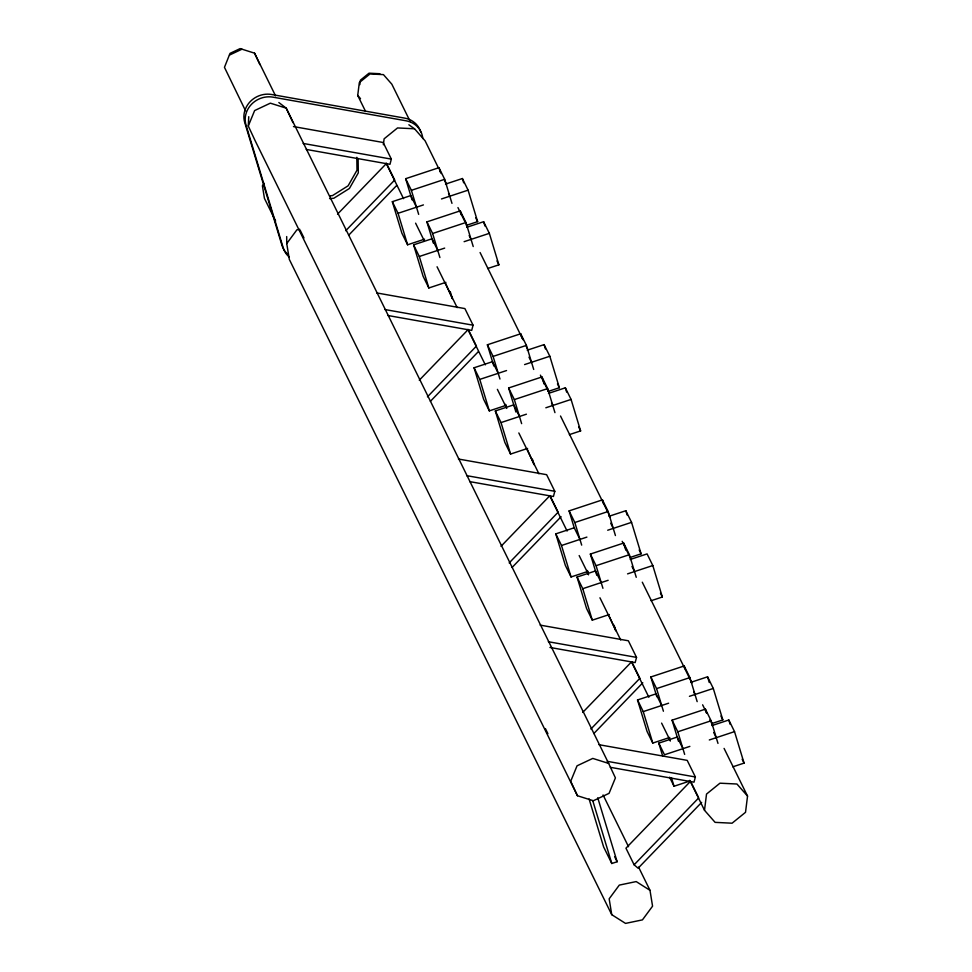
<?xml version="1.0" encoding="UTF-8"?>
<svg xmlns="http://www.w3.org/2000/svg" width="972" height="972" viewBox="0 0 972 972"><rect width="100%" height="100%" fill="white"/><g stroke="black" fill="none" stroke-linecap="round" stroke-linejoin="round"><path stroke-width="1.46" d="M278.843 102.534L286.23 108.171L608.654 763.421L615.41 777.892L609.067 793.346L593.345 800.746L577.453 795.74L255.041 140.49L248.285 126.02L248.747 116.689M365.594 111.476L357.72 95.475L359.324 82.608L369.968 73.969L383.442 74.625L391.838 84.2L410.22 121.549M359.834 84.649L360.393 80.178L369.02 73.192L379.93 73.726M383.369 144.731L384.11 138.826L397.536 127.94L414.534 128.778L425.116 140.831L438.518 168.083M704.506 810.296L706.523 794.075L719.96 783.189L736.946 784.015L747.541 796.08L745.524 812.313L732.086 823.199L715.1 822.361L704.506 810.296L689.768 780.334M293.471 126.567L383.175 142.495L391.339 159.104L389.979 164.292L306.253 149.433M376.699 292.924L464.895 308.586L473.072 325.195L471.699 330.383L387.986 315.523M458.432 459.027L546.629 474.688L554.805 491.297L553.433 496.485L469.719 481.614M540.153 625.118L628.362 640.779L636.526 657.388L635.166 662.576L549.945 647.449M599.007 744.71L687.204 760.371L695.369 776.98L694.008 782.168L610.295 767.309M248.285 126.02L254.628 110.565L270.35 103.166L286.23 108.171L292.985 122.642M264.19 183.392L262.404 185.798L264.445 198.385L275.611 221.057M638.592 867.146L649.989 890.316L652.564 906.171L642.443 919.877L625.531 923.4L611.74 914.676L289.328 259.427L286.74 243.559L296.873 229.854L299.692 229.27M337.551 214.119L386.516 163.405L394.693 180.014L345.716 230.729M348.656 235.236L396.576 185.591M419.272 380.222L468.249 329.496L476.414 346.105L427.449 396.831M430.389 401.327L478.309 351.682M501.005 546.313L549.97 495.586L558.147 512.195L509.182 562.922M512.11 567.429L561.087 516.703M582.738 712.415L631.703 661.689L639.88 678.298L590.903 729.024M593.843 733.52L642.808 682.794M690.545 781.281L625.956 848.192L634.121 864.801L638.106 868.215L701.65 802.386M634.121 864.801L698.722 797.891M229.489 55.064L241.955 49.208M412.067 199.88L405.652 178.69L438.967 167.682L444.69 179.31L451.968 203.355M405.652 178.69L411.375 190.318L444.69 179.31M424.606 239.161L407.596 244.786L401.873 233.159L392.336 201.678L410.767 195.579L416.49 207.206M445.492 184.109L462.38 178.532L468.091 190.16L477.629 221.64L466.378 225.358M392.336 201.678L398.058 213.305L423.428 204.91M441.482 198.956L468.091 190.16M433.318 243.061L426.902 221.871L460.218 210.863L465.94 222.491L473.218 246.536M426.902 221.871L432.625 233.499L465.94 222.491M445.856 282.342L428.846 287.967L423.124 276.34L413.586 244.859L432.018 238.772L437.74 250.399M466.742 227.29L483.631 221.713L489.341 233.341L498.879 264.821L487.628 268.539M413.586 244.859L419.309 256.487L444.678 248.103M464.118 241.676L489.341 233.341M493.8 365.97L487.385 344.781L520.7 333.773L526.411 345.4L533.701 369.445M487.385 344.781L493.096 356.408L526.411 345.4M506.339 405.251L489.317 410.877L483.606 399.249L474.069 367.768L492.5 361.681L498.223 373.309M527.225 350.199L544.101 344.623L549.824 356.25L559.362 387.731L548.111 391.449M474.069 367.768L479.779 379.396L506.546 370.551M524.588 364.585L549.824 356.25M515.913 412.019L508.635 387.974L541.939 376.954L547.661 388.581L554.951 412.638M508.635 387.974L514.346 399.589L547.661 388.581M527.589 448.432L510.567 454.058L504.857 442.43L495.319 410.949L513.751 404.862L519.473 416.49M548.475 393.393L565.352 387.816L571.074 399.431L580.612 430.912L569.361 434.63M495.319 410.949L501.03 422.577L526.411 414.193M545.839 407.778L571.074 399.431M579.944 539.399L574.233 527.772L569.106 510.883L602.421 499.875L608.144 511.503L615.434 535.548M569.106 510.883L574.829 522.511L608.144 511.503M588.072 571.354L571.05 576.967L565.327 565.34L555.79 533.871L574.233 527.772M608.946 516.302L625.834 510.725L631.557 522.353L641.095 553.821L629.832 557.551M555.79 533.871L561.512 545.499L586.894 537.103M607.707 530.226L631.557 522.353M596.784 575.254L590.356 554.064L623.672 543.056L629.394 554.684L636.247 577.295M590.356 554.064L596.079 565.692L629.394 554.684M609.322 614.535L592.3 620.16L586.578 608.533L577.04 577.052L595.484 570.953L601.194 582.58M630.196 559.483L647.085 553.906L652.807 565.534L662.345 597.015L651.082 600.732M577.04 577.052L582.763 588.68L608.144 580.296M627.572 573.869L652.807 565.534M656.829 696.73L650.839 676.974L684.154 665.966L689.877 677.593L697.167 701.638M650.839 676.974L656.562 688.601L689.877 677.593M669.793 737.444L652.783 743.07L647.06 731.442L637.523 699.962L655.954 693.874L661.677 705.502M690.679 682.393L707.567 676.816L713.29 688.443L722.828 719.924L711.565 723.642M637.523 699.962L643.245 711.589L668.615 703.206M689.44 696.317L713.29 688.443M678.505 741.344L672.089 720.155L705.405 709.147L711.127 720.774L717.98 743.398M672.089 720.155L677.812 731.782L711.127 720.774M662.673 756.022L658.773 743.143L677.205 737.055L682.927 748.683M711.929 725.586L728.818 719.997L734.528 731.624L744.066 763.105L732.815 766.823M689.865 746.387L664.496 754.77L658.773 743.143M709.305 739.971L734.528 731.624M669.587 777.211L674.033 786.251L689.634 781.099M589.081 798.935L603.612 846.891L611.789 863.501L617.135 861.739L597.756 797.793M329.678 195.822L332.473 195.615L348.11 185.81L356.991 170.221L356.821 157.306M329.581 198.592L333.785 198.276L349.41 188.471L358.303 172.87L358.109 158.521M303.143 143.443L391.339 159.104M384.876 309.533L473.072 325.195M466.596 475.636L554.805 491.297M548.33 641.727L636.526 657.388M607.172 761.319L695.369 776.98M275.562 95.864L254.555 53.168L240.133 48.6L230.036 53.351L224.459 67.323L245.564 110.82M608.654 763.421L592.774 758.415L577.052 765.814L570.71 781.269L577.453 795.74M649.989 890.316L636.198 881.58L619.298 885.103L609.165 898.808L611.74 914.676M408.86 124.781L414.534 128.778M357.72 95.475L360.515 98.658M475.721 217.764L477.629 221.64M496.971 260.946L498.879 264.821M557.454 383.855L559.362 387.731M578.705 427.036L580.612 430.912M639.187 549.945L641.095 553.821M660.438 593.139L662.345 597.015M720.92 716.048L722.828 719.924M742.158 759.229L744.066 763.105M439.866 170.805L441.203 173.526M444.556 180.342L446.561 184.425M457.958 207.583L464.665 221.215M466.001 223.937L467.35 226.658M480.083 252.538L522.985 339.726M526.338 346.542L528.343 350.625M540.408 375.143L549.119 392.858M560.516 416.016L610.124 516.825M622.189 541.343L630.901 559.046M642.298 582.204L691.906 683.012M702.622 704.809L706.644 712.986M709.997 719.802L712.683 725.246M724.079 748.404L747.541 796.08M448.529 193.622L449.805 196.198M469.148 235.516L471.055 239.379M528.987 357.125L531.538 362.301M551.513 402.894L552.789 405.482M610.72 523.228L613.259 528.391M631.97 566.409L634.509 571.572M693.716 691.906L694.992 694.482M713.703 732.499L716.243 737.675M691.177 782.557L698.09 796.603M386.115 163.223L403.538 198.653M415.603 223.171L424.314 240.874M437.06 266.765L457.168 307.626M467.884 329.423L485.32 364.84M497.385 389.359L506.764 408.434M518.829 432.953L538.938 473.826M549.666 495.623L567.101 531.04M579.166 555.559L588.546 574.634M599.943 597.792L620.719 640.013M631.448 661.811L648.871 697.24M661.616 723.119L670.328 740.822M603.065 794.95L628.532 846.721M614.62 856.624L617.135 861.739M300.214 230.291L303.981 237.958M545.401 728.587L547.916 733.69M254.555 53.168L259.913 64.65M728.818 719.997L730.118 724.298M707.567 676.816L709.293 682.538M705.405 709.147L706.68 713.375M684.154 665.966L685.005 668.785M625.834 510.725L627.134 515.014M623.672 543.056L625.81 550.091M677.812 731.782L684.665 754.406M602.421 499.875L603.709 504.091M565.352 387.816L566.652 392.105M656.562 688.601L663.414 711.225M669.307 737.918L670.145 740.713M544.101 344.623L545.401 348.924M671.433 777.673L674.033 786.251M541.939 376.954L544.077 384.001M643.245 711.589L652.783 743.07M596.079 565.692L602.932 588.303M614.122 625.239L615.811 630.828L609.25 616.406M520.7 333.773L521.976 338.001M483.631 221.713L484.931 226.002M574.829 522.511L581.681 545.122M587.149 570.43L588.425 574.622M462.38 178.532L463.68 182.821M582.763 588.68L592.3 620.16M460.218 210.863L461.493 215.091M561.512 545.499L571.05 576.967M514.346 399.589L521.636 423.646M532.389 459.136L534.09 464.725L527.091 448.918M438.967 167.682L440.243 171.898M493.096 356.408L499.96 379.031M505.428 404.328L506.266 407.122M501.03 422.577L510.567 454.058M479.779 379.396L489.317 410.877M432.625 233.499L439.903 257.544M450.243 291.649L452.357 298.635L445.37 282.816M411.375 190.318L418.665 214.362M592.859 801.013L611.789 863.501M419.309 256.487L428.846 287.967M398.058 213.305L407.596 244.786M286.691 236.56L286.74 243.559M422.771 138.534A22.66 20.825 -26.2 0 0 406.017 120.783L273.01 97.164A22.66 20.825 -26.2 0 0 246.025 125.096L283.253 247.957A22.66 20.825 -26.2 0 0 289.158 256.985M420.694 131.864A22.66 20.825 -26.2 0 0 404.717 118.122L271.698 94.503A22.66 20.825 -26.2 0 0 244.725 122.448L281.941 245.296A22.66 20.825 -26.2 0 0 287.846 254.324"/></g></svg>
